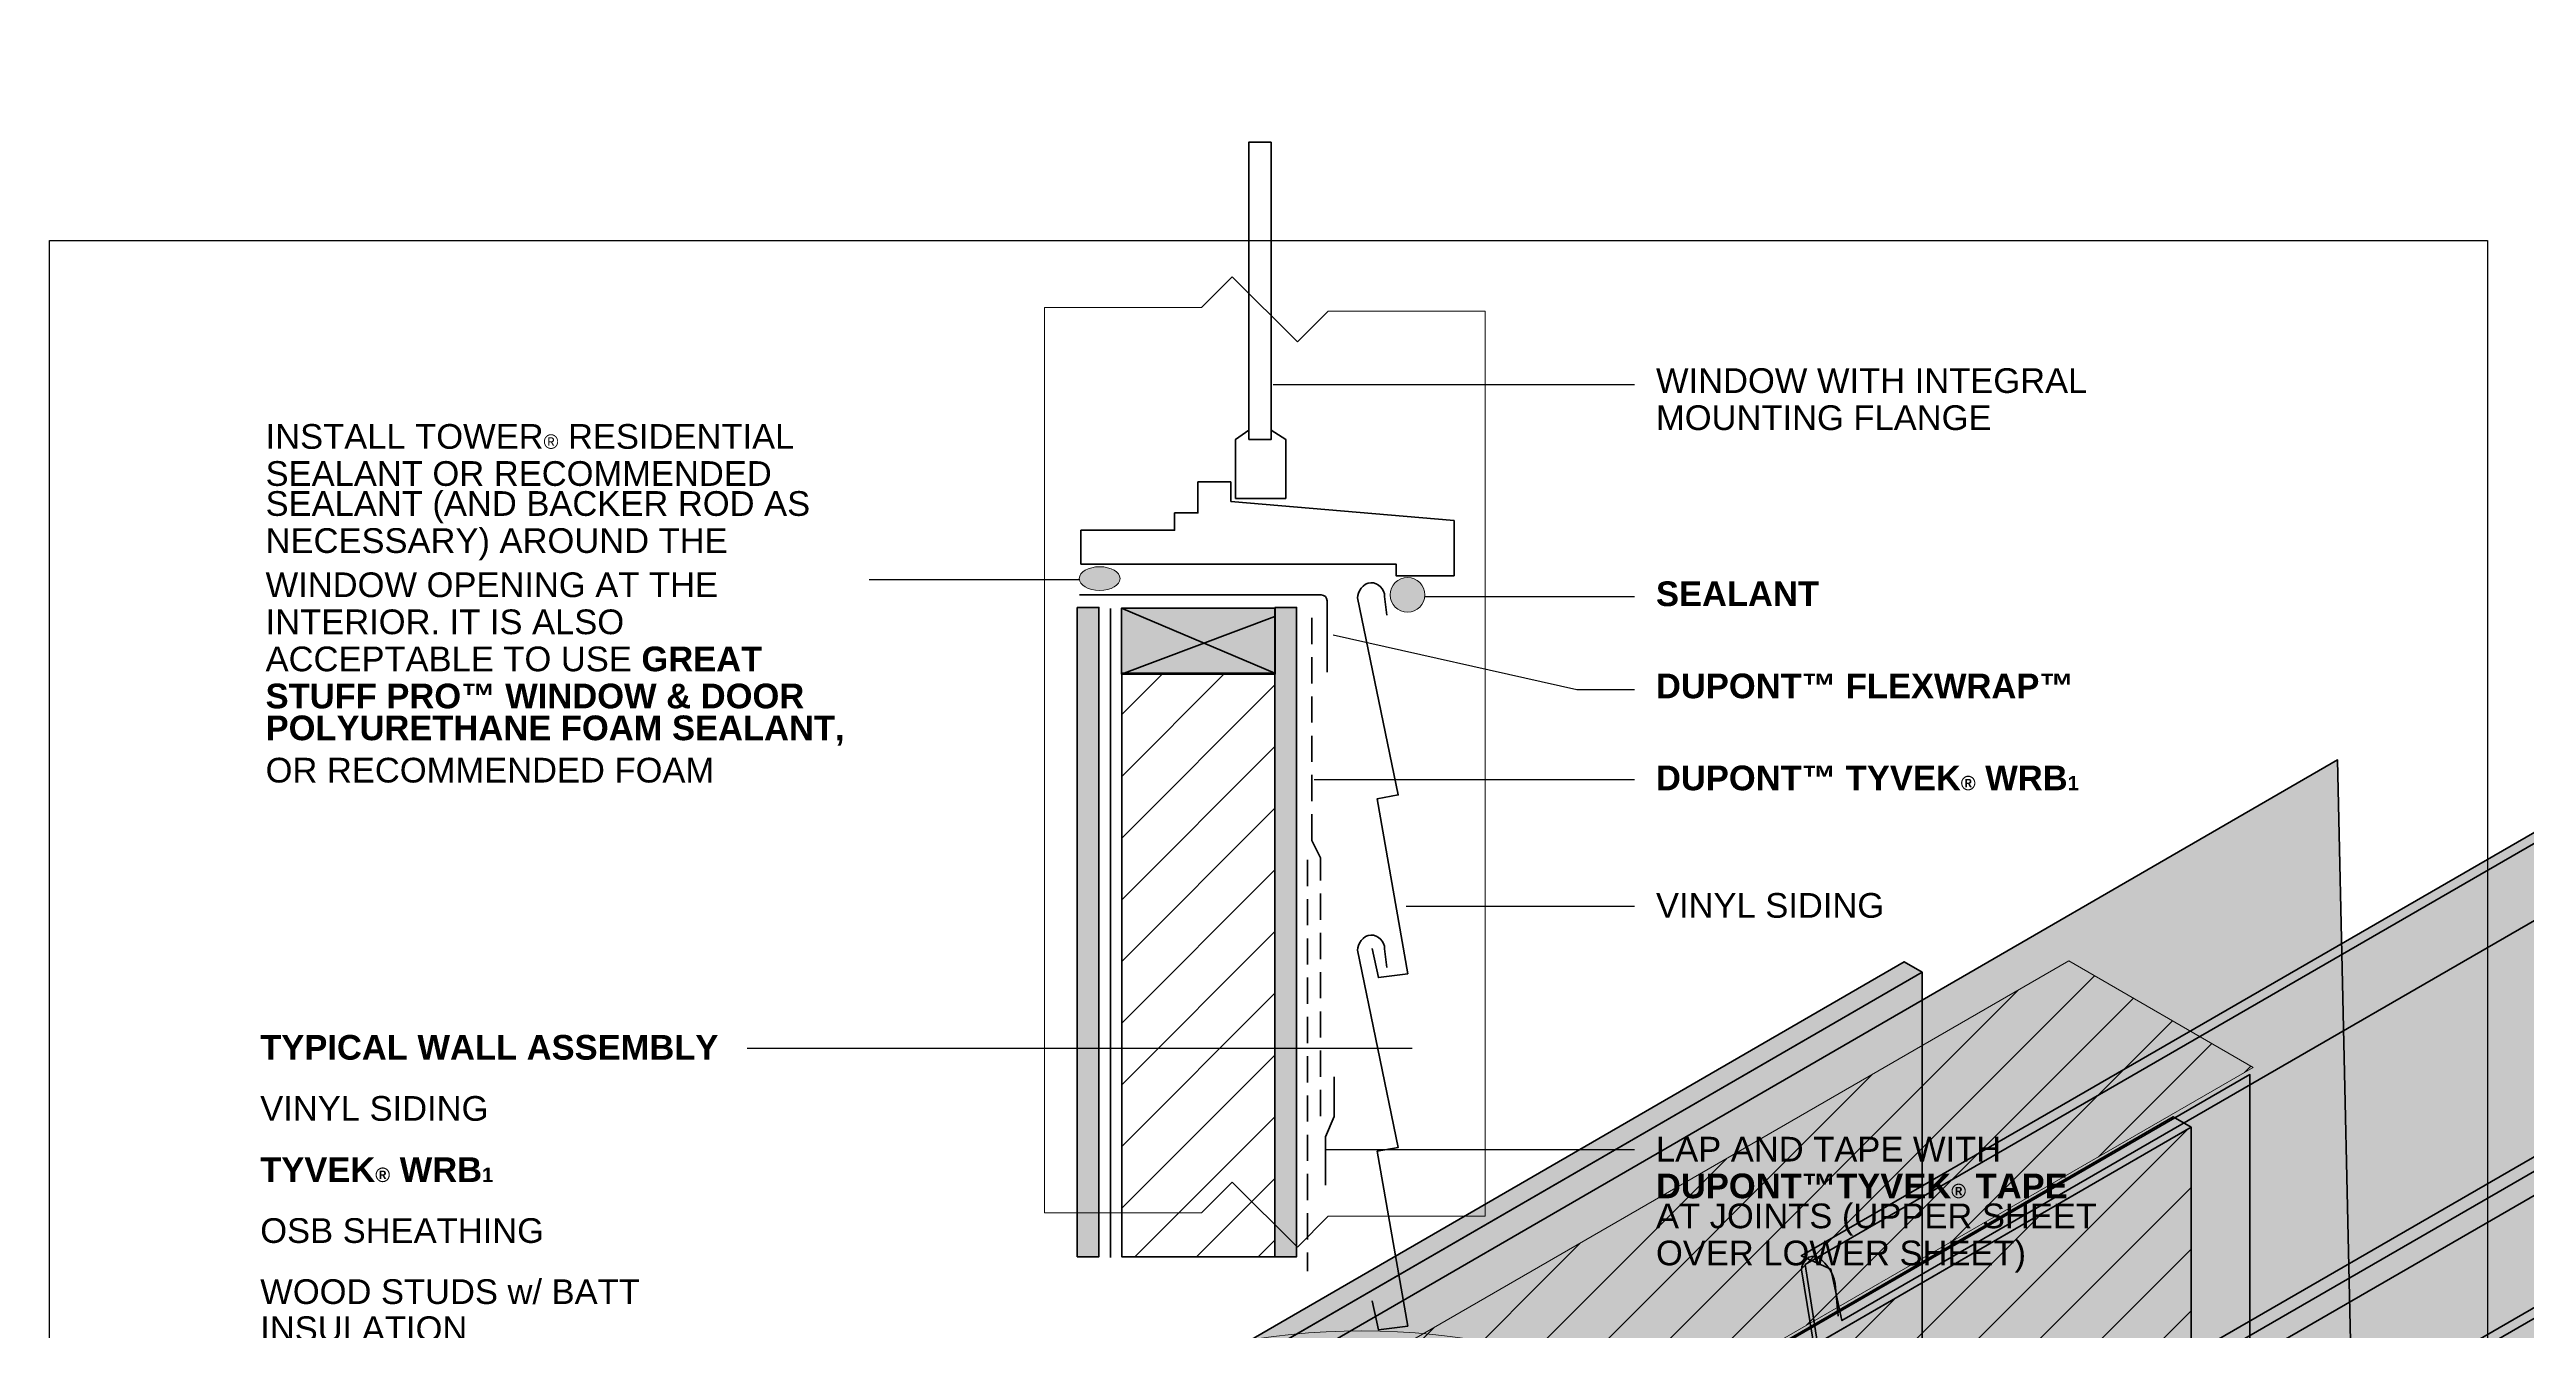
# Model space of a CAD drawing. Extents: x 26 to 922, y -766 to 15.
# Drawn here: x 26 to 594, y -279 to 15 of the extents above; entities that cross this region are included whole.
import ezdxf

# ---------------------------------------------------------------- set-up
doc = ezdxf.new("R2010")
doc.units = 0
doc.header["$MEASUREMENT"] = 0
doc.linetypes.add('AI-Linetype-0', pattern=[9, 6, -3])
doc.linetypes.add('AI-Linetype-1', pattern=[9, 6, -3])
for name, color, linetype, lineweight in [('background', 7, 'Continuous', 0), ('detail', 7, 'Continuous', 0), ('drywall', 7, 'Continuous', 0), ('lines and arrows', 7, 'Continuous', 0), ('OSB', 7, 'Continuous', 0), ('studs and insulation', 7, 'Continuous', 0), ('text', 7, 'Continuous', 0), ('vapor retrarder', 7, 'Continuous', 0), ('vinyl siding', 7, 'Continuous', 0), ('WRB', 7, 'Continuous', 0)]:
    doc.layers.add(name, color=color, linetype=linetype, lineweight=lineweight)
pattern_1 = [(45, (0, 0), (-7.07107, 7.07107), [])]

# ---------------------------------------------------------------- blocks, each defined once
blk = doc.blocks.new('Block_7')
at = {"layer": 'background', "color": 250, "lineweight": 25, "true_color": 0x231f20}
for p, q in [((26.46, -642.9), (585.42, -642.9)), ((429.12, -642.9), (429.12, -762.78)), ((26.46, -722.04), (429.12, -722.04)), ((131.88, -722.04), (131.88, -762.78)), ((26.46, -735.6), (131.88, -735.6)), ((26.46, -749.22), (131.88, -749.22))]:
    blk.add_line(p, q, dxfattribs=at)
blk.add_lwpolyline([(585.42, -762.78), (26.46, -762.78), (26.46, -29.1), (585.42, -29.1)], close=True, dxfattribs=at)
blk = doc.blocks.new('Block_8')
at = {"layer": 'drywall', "true_color": 0xebebec, "transparency": 33554687}
h = blk.add_hatch(color=7, dxfattribs=at)
h.dxf.hatch_style = 2
h.paths.add_polyline_path([(288.62, -293.56), (455.82, -196.84), (455.82, -579.17), (194.17, -730.54), (194.17, -468.21), (288.62, -413.56)])
at = {"layer": 'drywall', "true_color": 0xf1f2f2, "transparency": 33554687}
h = blk.add_hatch(color=7, dxfattribs=at)
h.dxf.hatch_style = 2
h.paths.add_polyline_path([(284.45, -291.2), (451.69, -194.45), (455.82, -196.84), (288.41, -293.69)])
at = {"layer": 'drywall', "true_color": 0xe2e3e4, "transparency": 33554687}
h = blk.add_hatch(color=254, dxfattribs=at)
h.dxf.hatch_style = 2
h.paths.add_polyline_path([(288.41, -413.69), (284.45, -411.2), (284.45, -291.2), (288.41, -293.69)])
at = {"layer": 'drywall', "true_color": 0xf1f2f2, "transparency": 33554687}
h = blk.add_hatch(color=7, dxfattribs=at)
h.dxf.hatch_style = 2
h.paths.add_polyline_path([(288.41, -413.69), (194.17, -468.21), (190.03, -465.82), (284.45, -411.2)])
at = {"layer": 'drywall', "true_color": 0xe2e3e4, "transparency": 33554687}
h = blk.add_hatch(color=254, dxfattribs=at)
h.dxf.hatch_style = 2
h.paths.add_polyline_path([(194.17, -468.21), (194.17, -730.54), (190.03, -728.15), (190.03, -465.82)])
at = {"layer": 'drywall', "color": 250, "lineweight": 35, "true_color": 0x231f20}
for points in [[(288.62, -293.56), (455.82, -196.84), (455.82, -579.17), (194.17, -730.54), (194.17, -468.21), (288.62, -413.56)], [(284.45, -291.2), (451.69, -194.45), (455.82, -196.84), (288.41, -293.69)], [(288.41, -413.69), (284.45, -411.2), (284.45, -291.2), (288.41, -293.69)], [(288.41, -413.69), (194.17, -468.21), (190.03, -465.82), (284.45, -411.2)], [(194.17, -468.21), (194.17, -730.54), (190.03, -728.15), (190.03, -465.82)]]:
    blk.add_lwpolyline(points, close=True, dxfattribs=at)
at = {"layer": 'drywall'}
blk.add_circle((327.36, -437.97), 158.87, dxfattribs=at)
blk = doc.blocks.new('Block_9')
at = {"layer": 'vapor retrarder', "true_color": 0xc0e2ca, "transparency": 33554687}
h = blk.add_hatch(color=254, dxfattribs=at)
h.dxf.hatch_style = 2
edge = h.paths.add_edge_path()
edge.add_spline(control_points=[(199.26, -471.4), (201.2, -525.02), (203.58, -593.4), (190.31, -709.68), (190.31, -709.68), (558.88, -496.58), (558.88, -496.58), (558.88, -496.58), (551.08, -148.2), (551.08, -148.2), (551.08, -148.2), (295.49, -296.07), (295.49, -296.07), (292.7, -321.61), (290.81, -368.65), (294.05, -416.68), (294.05, -416.68), (199.26, -471.4), (199.26, -471.4)], knot_values=[0, 0, 0, 0, 1, 1, 1, 2, 2, 2, 3, 3, 3, 4, 4, 4, 5, 5, 5, 6, 6, 6, 6], degree=3, periodic=0)
at = {"layer": 'vapor retrarder'}
blk.add_circle((327.36, -437.97), 158.87, dxfattribs=at)
at = {"layer": 'vapor retrarder', "color": 250, "lineweight": 35, "true_color": 0x231f20}
blk.add_open_spline([(199.26, -471.4), (201.2, -525.02), (203.58, -593.4), (190.31, -709.68), (190.31, -709.68), (558.88, -496.58), (558.88, -496.58), (558.88, -496.58), (551.08, -148.2), (551.08, -148.2), (551.08, -148.2), (295.49, -296.07), (295.49, -296.07), (292.7, -321.61), (290.81, -368.65), (294.05, -416.68), (294.05, -416.68), (199.26, -471.4), (199.26, -471.4)], degree=3, knots=[0, 0, 0, 0, 1, 1, 1, 2, 2, 2, 3, 3, 3, 4, 4, 4, 5, 5, 5, 6, 6, 6, 6], dxfattribs=at)
blk = doc.blocks.new('Block_11')
at = {"layer": 'studs and insulation', "true_color": 0xffeb95, "transparency": 33554687}
h = blk.add_hatch(color=41, dxfattribs=at)
h.dxf.hatch_style = 2
h.paths.add_polyline_path([(558.47, -539.57), (558.47, -343.66), (251.64, -520.81), (251.64, -716.72)])
at = {"layer": 'studs and insulation', "true_color": 0x000000, "transparency": 33554687}
h = blk.add_hatch(dxfattribs=at)
h.set_pattern_fill('_U', color=18, scale=10, angle=45, style=2, pattern_type=0)
h.set_pattern_definition(pattern_1)
h.paths.add_polyline_path([(250.56, -718.17), (250.56, -520.91), (208.3, -496.51), (208.3, -693.77)])
at = {"layer": 'studs and insulation', "color": 250, "lineweight": 60, "true_color": 0x231f20}
blk.add_lwpolyline([(558.47, -539.57), (558.47, -343.66), (251.64, -520.81), (251.64, -716.72)], close=True, dxfattribs=at)
at = {"layer": 'studs and insulation'}
blk.add_lwpolyline([(250.56, -718.17), (250.56, -520.91), (208.3, -496.51), (208.3, -693.77)], close=True, dxfattribs=at)
blk = doc.blocks.new('Block_12')
at = {"layer": 'studs and insulation', "true_color": 0xc2b59b, "transparency": 33554687}
h = blk.add_hatch(color=253, dxfattribs=at)
h.dxf.hatch_style = 2
h.paths.add_polyline_path([(251.69, -501.37), (558.06, -324.48), (515.25, -299.82), (208.88, -476.7)])
h = blk.add_hatch(color=253, dxfattribs=at)
h.dxf.hatch_style = 2
h.paths.add_polyline_path([(558.47, -343.66), (558.52, -324.22), (251.69, -501.37), (251.64, -520.81)])
h = blk.add_hatch(color=253, dxfattribs=at)
h.dxf.hatch_style = 2
h.paths.add_polyline_path([(251.64, -520.81), (251.69, -501.37), (208.88, -476.7), (208.83, -496.15)])
at = {"layer": 'studs and insulation', "color": 250, "lineweight": 35, "true_color": 0x231f20}
for p, q in [((208.88, -476.7), (251.69, -520.89)), ((208.83, -496.15), (251.69, -501.37))]:
    blk.add_line(p, q, dxfattribs=at)
for points in [[(251.69, -501.37), (558.06, -324.48), (515.25, -299.82), (208.88, -476.7)], [(558.47, -343.66), (558.52, -324.22), (251.69, -501.37), (251.64, -520.81)], [(251.64, -520.81), (251.69, -501.37), (208.88, -476.7), (208.83, -496.15)]]:
    blk.add_lwpolyline(points, close=True, dxfattribs=at)
blk = doc.blocks.new('Block_13')
at = {"layer": 'studs and insulation', "true_color": 0x000000, "transparency": 33554687}
h = blk.add_hatch(dxfattribs=at)
h.set_pattern_fill('_U', color=18, scale=10, angle=45, style=2, pattern_type=0)
h.set_pattern_definition(pattern_1)
h.paths.add_polyline_path([(531.7, -218.68), (360.87, -317.31), (318.61, -292.91), (489.44, -194.28)])
at = {"layer": 'studs and insulation', "true_color": 0xffeb95, "transparency": 33554687}
h = blk.add_hatch(color=41, dxfattribs=at)
h.dxf.hatch_style = 2
h.paths.add_polyline_path([(530.98, -340.08), (361.32, -438.03), (361.32, -318.29), (530.98, -220.34)])
at = {"layer": 'studs and insulation'}
blk.add_lwpolyline([(531.7, -218.68), (360.87, -317.31), (318.61, -292.91), (489.44, -194.28)], close=True, dxfattribs=at)
at = {"layer": 'studs and insulation', "color": 250, "lineweight": 60, "true_color": 0x231f20}
blk.add_lwpolyline([(530.98, -340.08), (361.32, -438.03), (361.32, -318.29), (530.98, -220.34)], close=True, dxfattribs=at)
blk = doc.blocks.new('Block_14')
at = {"layer": 'studs and insulation', "true_color": 0xc2b59b, "transparency": 33554687}
h = blk.add_hatch(color=253, dxfattribs=at)
h.dxf.hatch_style = 2
h.paths.add_polyline_path([(344.43, -327.73), (361.14, -317.9), (318.33, -293.24), (301.61, -303.06)])
h = blk.add_hatch(color=253, dxfattribs=at)
h.dxf.hatch_style = 2
h.paths.add_polyline_path([(344.31, -447.86), (344.36, -327.73), (301.55, -303.06), (301.5, -423.19)])
h = blk.add_hatch(color=253, dxfattribs=at)
h.dxf.hatch_style = 2
h.paths.add_polyline_path([(361.09, -438.03), (361.14, -317.9), (344.43, -327.73), (344.37, -447.86)])
at = {"layer": 'studs and insulation', "color": 250, "lineweight": 35, "true_color": 0x231f20}
for p, q in [((318.33, -293.24), (344.48, -327.81)), ((301.61, -303.06), (361.14, -317.9))]:
    blk.add_line(p, q, dxfattribs=at)
for points in [[(344.43, -327.73), (361.14, -317.9), (318.33, -293.24), (301.61, -303.06)], [(344.31, -447.86), (344.36, -327.73), (301.55, -303.06), (301.5, -423.19)], [(361.09, -438.03), (361.14, -317.9), (344.43, -327.73), (344.37, -447.86)]]:
    blk.add_lwpolyline(points, close=True, dxfattribs=at)
blk = doc.blocks.new('Block_10')
at = {"layer": 'studs and insulation'}
blk.add_circle((327.36, -437.97), 158.87, dxfattribs=at)
for name in ['Block_13', 'Block_14', 'Block_12', 'Block_11']:
    blk.add_blockref(name, (0, 0), dxfattribs=at)
blk = doc.blocks.new('Block_15')
at = {"layer": 'OSB', "true_color": 0xcfae78, "transparency": 33554687}
h = blk.add_hatch(color=43, dxfattribs=at)
h.dxf.hatch_style = 2
h.paths.add_polyline_path([(348.55, -330.11), (517.48, -232.38), (517.48, -614.71), (255.83, -766.08), (255.83, -503.75), (348.55, -450.11)])
h = blk.add_hatch(color=43, dxfattribs=at)
h.dxf.hatch_style = 2
h.paths.add_polyline_path([(344.38, -327.75), (513.35, -229.99), (517.48, -232.38), (348.34, -330.23)])
h = blk.add_hatch(color=43, dxfattribs=at)
h.dxf.hatch_style = 2
h.paths.add_polyline_path([(348.34, -450.23), (344.38, -447.75), (344.38, -327.75), (348.34, -330.23)])
h = blk.add_hatch(color=43, dxfattribs=at)
h.dxf.hatch_style = 2
h.paths.add_polyline_path([(348.34, -450.23), (255.83, -503.75), (251.69, -501.37), (344.38, -447.75)])
h = blk.add_hatch(color=43, dxfattribs=at)
h.dxf.hatch_style = 2
h.paths.add_polyline_path([(255.83, -503.75), (255.83, -766.08), (251.69, -763.69), (251.69, -501.37)])
at = {"layer": 'OSB', "color": 250, "lineweight": 35, "true_color": 0x231f20}
for points in [[(348.55, -330.11), (517.48, -232.38), (517.48, -614.71), (255.83, -766.08), (255.83, -503.75), (348.55, -450.11)], [(344.38, -327.75), (513.35, -229.99), (517.48, -232.38), (348.34, -330.23)], [(348.34, -450.23), (344.38, -447.75), (344.38, -327.75), (348.34, -330.23)], [(348.34, -450.23), (255.83, -503.75), (251.69, -501.37), (344.38, -447.75)], [(255.83, -503.75), (255.83, -766.08), (251.69, -763.69), (251.69, -501.37)]]:
    blk.add_lwpolyline(points, close=True, dxfattribs=at)
at = {"layer": 'OSB'}
blk.add_circle((327.36, -437.97), 158.87, dxfattribs=at)
blk = doc.blocks.new('Block_16')
at = {"layer": 'WRB', "true_color": 0x000000, "transparency": 33554687}
h = blk.add_hatch(dxfattribs=at)
h.set_pattern_fill('_U', color=18, scale=10, angle=45, style=2, pattern_type=0)
h.set_pattern_definition(pattern_1)
h.paths.add_polyline_path([(348.55, -330.11), (517.48, -232.38), (517.48, -614.71), (255.83, -766.08), (255.83, -503.75), (348.55, -450.11)])
at = {"layer": 'WRB', "color": 250, "lineweight": 35, "true_color": 0x231f20}
blk.add_lwpolyline([(348.55, -330.11), (517.48, -232.38), (517.48, -614.71), (255.83, -766.08), (255.83, -503.75), (348.55, -450.11)], close=True, dxfattribs=at)
at = {"layer": 'WRB'}
blk.add_lwpolyline([(348.55, -330.11), (517.48, -232.38), (517.48, -614.71), (255.83, -766.08), (255.83, -503.75), (348.55, -450.11)], close=True, dxfattribs=at)
blk.add_circle((327.36, -437.97), 158.87, dxfattribs=at)
blk = doc.blocks.new('Block_22')
at = {"layer": 'vinyl siding', "true_color": 0xbcbec0, "transparency": 33554687}
h = blk.add_hatch(color=9, dxfattribs=at)
h.dxf.hatch_style = 2
h.paths.add_polyline_path([(884.18, -127.67), (405.25, -404.18), (402.74, -392.4), (395.94, -389.32), (874.87, -112.81), (881.68, -115.86)])
h = blk.add_hatch(color=9, dxfattribs=at)
h.dxf.hatch_style = 2
h.paths.add_polyline_path([(887.28, -188.86), (408.35, -465.37), (396.82, -391.32), (875.75, -114.81)])
h = blk.add_hatch(color=9, dxfattribs=at)
h.dxf.hatch_style = 2
h.paths.add_polyline_path([(887.28, -188.86), (408.35, -465.37), (400.82, -460.84), (879.76, -184.33)])
h = blk.add_hatch(color=9, dxfattribs=at)
h.dxf.hatch_style = 2
h.paths.add_polyline_path([(889.72, -248.93), (410.79, -525.45), (402.48, -463.21), (881.41, -186.7)])
h = blk.add_hatch(color=9, dxfattribs=at)
h.dxf.hatch_style = 2
h.paths.add_polyline_path([(888.64, -248.35), (409.71, -524.86), (397.92, -517.18), (876.85, -240.67)])
at = {"layer": 'vinyl siding', "color": 250, "lineweight": 35, "true_color": 0x231f20}
for points in [[(884.18, -127.67), (405.25, -404.18), (402.74, -392.4), (395.94, -389.32), (874.87, -112.81), (881.68, -115.86)], [(887.28, -188.86), (408.35, -465.37), (396.82, -391.32), (875.75, -114.81)], [(887.28, -188.86), (408.35, -465.37), (400.82, -460.84), (879.76, -184.33)], [(889.72, -248.93), (410.79, -525.45), (402.48, -463.21), (881.41, -186.7)], [(888.64, -248.35), (409.71, -524.86), (397.92, -517.18), (876.85, -240.67)]]:
    blk.add_lwpolyline(points, close=True, dxfattribs=at)
at = {"layer": 'vinyl siding', "color": 250, "lineweight": 106, "true_color": 0x231f20}
blk.add_open_spline([(398.02, -518.3), (398.02, -518.3), (410.37, -524.43), (410.37, -524.43), (410.37, -524.43), (401.67, -461.88), (401.67, -461.88), (401.67, -461.88), (407.66, -464.09), (407.66, -464.09), (407.66, -464.09), (396.01, -392.52), (396.01, -392.52), (396.01, -390.85), (397.66, -388.55), (399.83, -389.8), (402, -391.05), (403.76, -394.1), (403.76, -396.6), (403.76, -396.6), (404.39, -403.15), (404.39, -403.15)], degree=3, knots=[0, 0, 0, 0, 1, 1, 1, 2, 2, 2, 3, 3, 3, 4, 4, 4, 5, 5, 5, 6, 6, 6, 7, 7, 7, 7], dxfattribs=at)
at = {"layer": 'vinyl siding', "color": 9, "lineweight": 35, "true_color": 0xbcbec0}
blk.add_open_spline([(398.02, -518.3), (398.02, -518.3), (410.37, -524.43), (410.37, -524.43), (410.37, -524.43), (401.67, -461.88), (401.67, -461.88), (401.67, -461.88), (407.66, -464.09), (407.66, -464.09), (407.66, -464.09), (396.01, -392.52), (396.01, -392.52), (396.01, -390.85), (397.66, -388.55), (399.83, -389.8), (402, -391.05), (403.76, -394.1), (403.76, -396.6), (403.76, -396.6), (404.39, -403.15), (404.39, -403.15)], degree=3, knots=[0, 0, 0, 0, 1, 1, 1, 2, 2, 2, 3, 3, 3, 4, 4, 4, 5, 5, 5, 6, 6, 6, 7, 7, 7, 7], dxfattribs=at)
blk = doc.blocks.new('Block_23')
at = {"layer": 'vinyl siding', "true_color": 0xbcbec0, "transparency": 33554687}
h = blk.add_hatch(color=9, dxfattribs=at)
h.dxf.hatch_style = 2
h.paths.add_polyline_path([(916.34, -0.21), (437.41, -276.72), (434.91, -264.95), (428.1, -261.87), (907.03, 14.64), (913.84, 11.59)])
h = blk.add_hatch(color=9, dxfattribs=at)
h.dxf.hatch_style = 2
h.paths.add_polyline_path([(919.45, -61.4), (440.52, -337.91), (428.99, -263.87), (907.92, 12.64)])
h = blk.add_hatch(color=9, dxfattribs=at)
h.dxf.hatch_style = 2
h.paths.add_polyline_path([(919.45, -61.4), (440.52, -337.91), (432.99, -333.39), (911.92, -56.88)])
h = blk.add_hatch(color=9, dxfattribs=at)
h.dxf.hatch_style = 2
h.paths.add_polyline_path([(921.89, -121.48), (442.96, -397.99), (434.64, -335.76), (913.57, -59.25)])
h = blk.add_hatch(color=9, dxfattribs=at)
h.dxf.hatch_style = 2
h.paths.add_polyline_path([(920.81, -120.9), (441.88, -397.41), (430.08, -389.73), (909.01, -113.22)])
at = {"layer": 'vinyl siding', "color": 250, "lineweight": 35, "true_color": 0x231f20}
for points in [[(916.34, -0.21), (437.41, -276.72), (434.91, -264.95), (428.1, -261.87), (907.03, 14.64), (913.84, 11.59)], [(919.45, -61.4), (440.52, -337.91), (428.99, -263.87), (907.92, 12.64)], [(919.45, -61.4), (440.52, -337.91), (432.99, -333.39), (911.92, -56.88)], [(921.89, -121.48), (442.96, -397.99), (434.64, -335.76), (913.57, -59.25)], [(920.81, -120.9), (441.88, -397.41), (430.08, -389.73), (909.01, -113.22)]]:
    blk.add_lwpolyline(points, close=True, dxfattribs=at)
at = {"layer": 'vinyl siding', "color": 250, "lineweight": 106, "true_color": 0x231f20}
blk.add_open_spline([(430.18, -390.84), (430.18, -390.84), (442.53, -396.98), (442.53, -396.98), (442.53, -396.98), (433.84, -334.42), (433.84, -334.42), (433.84, -334.42), (439.82, -336.64), (439.82, -336.64), (439.82, -336.64), (428.17, -265.07), (428.17, -265.07), (428.17, -263.4), (429.83, -261.09), (432, -262.35), (434.17, -263.6), (435.92, -266.64), (435.92, -269.15), (435.92, -269.15), (436.56, -275.69), (436.56, -275.69)], degree=3, knots=[0, 0, 0, 0, 1, 1, 1, 2, 2, 2, 3, 3, 3, 4, 4, 4, 5, 5, 5, 6, 6, 6, 7, 7, 7, 7], dxfattribs=at)
at = {"layer": 'vinyl siding', "color": 9, "lineweight": 35, "true_color": 0xbcbec0}
blk.add_open_spline([(430.18, -390.84), (430.18, -390.84), (442.53, -396.98), (442.53, -396.98), (442.53, -396.98), (433.84, -334.42), (433.84, -334.42), (433.84, -334.42), (439.82, -336.64), (439.82, -336.64), (439.82, -336.64), (428.17, -265.07), (428.17, -265.07), (428.17, -263.4), (429.83, -261.09), (432, -262.35), (434.17, -263.6), (435.92, -266.64), (435.92, -269.15), (435.92, -269.15), (436.56, -275.69), (436.56, -275.69)], degree=3, knots=[0, 0, 0, 0, 1, 1, 1, 2, 2, 2, 3, 3, 3, 4, 4, 4, 5, 5, 5, 6, 6, 6, 7, 7, 7, 7], dxfattribs=at)
blk = doc.blocks.new('Block_20')
at = {"layer": 'vinyl siding'}
for name in ['Block_23', 'Block_22']:
    blk.add_blockref(name, (0, 0), dxfattribs=at)
blk = doc.blocks.new('Block_24')
at = {"layer": 'detail', "true_color": 0xfbb042, "transparency": 33554687}
h = blk.add_hatch(color=43, dxfattribs=at)
h.dxf.hatch_style = 2
edge = h.paths.add_edge_path()
edge.add_arc((337.83, -110.37), 3.98, 0, 360)
at = {"layer": 'detail', "true_color": 0xf1f2f2, "transparency": 33554687}
h = blk.add_hatch(color=7, dxfattribs=at)
h.dxf.hatch_style = 2
h.paths.add_polyline_path([(262.08, -113.25), (267.05, -113.25), (267.05, -262.11), (262.08, -262.11)])
at = {"layer": 'detail', "true_color": 0xc2b59b, "transparency": 33554687}
h = blk.add_hatch(color=253, dxfattribs=at)
h.dxf.hatch_style = 2
h.paths.add_polyline_path([(307.46, -128.52), (272.21, -128.52), (272.21, -113.45), (307.46, -113.45)])
at = {"layer": 'detail', "true_color": 0xcfae78, "transparency": 33554687}
h = blk.add_hatch(color=43, dxfattribs=at)
h.dxf.hatch_style = 2
h.paths.add_polyline_path([(307.41, -113.25), (312.39, -113.25), (312.39, -262.11), (307.41, -262.11)])
at = {"layer": 'detail', "true_color": 0x000000, "transparency": 33554687}
h = blk.add_hatch(dxfattribs=at)
h.set_pattern_fill('_U', color=18, scale=10, angle=45, style=2, pattern_type=0)
h.set_pattern_definition(pattern_1)
h.paths.add_polyline_path([(307.41, -128.3), (307.41, -262.11), (272.3, -262.11), (272.3, -128.3)])
at = {"layer": 'detail', "color": 113, "lineweight": 70, "true_color": 0x82ca9c}
blk.add_line((269.74, -262.27), (269.74, -113.51), dxfattribs=at)
at = {"layer": 'detail', "color": 250, "lineweight": 35, "true_color": 0x231f20}
for p, q in [((272.21, -113.45), (307.41, -128.3)), ((272.21, -128.52), (307.41, -115.33))]:
    blk.add_line(p, q, dxfattribs=at)
at = {"layer": 'detail', "color": 165, "linetype": 'AI-Linetype-1', "lineweight": 70, "true_color": 0x3e5aa8}
blk.add_line((314.89, -171.11), (314.89, -265.43), dxfattribs=at)
at = {"layer": 'detail', "color": 250, "lineweight": 35, "true_color": 0x231f20}
for points in [[(306.57, -6.59), (301.45, -6.59), (301.45, -74.72), (306.57, -74.72)], [(306.57, -74.72), (301.45, -74.72), (301.45, -72.62), (298.39, -74.72), (298.39, -88.25), (309.92, -88.25), (309.92, -74.72), (306.57, -72.62)], [(297.28, -88.96), (297.28, -84.48), (289.75, -84.48), (289.75, -91.57), (284.42, -91.57), (284.42, -95.56), (262.92, -95.56), (262.92, -103.32), (335.2, -103.32), (335.2, -105.98), (348.5, -105.98), (348.5, -103.32), (348.5, -95.56), (348.5, -93.34)], [(262.08, -113.25), (267.05, -113.25), (267.05, -262.11), (262.08, -262.11)], [(307.46, -128.52), (272.21, -128.52), (272.21, -113.45), (307.46, -113.45)], [(307.41, -113.25), (312.39, -113.25), (312.39, -262.11), (307.41, -262.11)], [(307.41, -128.3), (307.41, -262.11), (272.3, -262.11), (272.3, -128.3)]]:
    blk.add_lwpolyline(points, close=True, dxfattribs=at)
at = {"layer": 'detail'}
blk.add_lwpolyline([(254.59, -252.02), (290.59, -252.02), (297.65, -244.96), (312.56, -259.87), (319.61, -252.82), (355.61, -252.82), (355.61, -45.31), (319.61, -45.31), (312.56, -52.37), (297.65, -37.46), (290.59, -44.51), (254.59, -44.51)], close=True, dxfattribs=at)
at = {"layer": 'detail', "color": 165, "linetype": 'AI-Linetype-0', "lineweight": 70, "true_color": 0x3e5aa8}
blk.add_lwpolyline([(317.89, -229.84), (317.89, -170.65), (315.89, -166.65), (315.89, -113.51)], dxfattribs=at)
at = {"layer": 'detail', "color": 142, "lineweight": 70, "true_color": 0x27aae1}
blk.add_lwpolyline([(318.99, -245.7), (318.99, -234.61), (320.99, -229.96), (320.99, -220.87)], dxfattribs=at)
at = {"layer": 'detail'}
blk.add_circle((337.83, -110.37), 3.98, dxfattribs=at)
at = {"layer": 'detail', "color": 250, "lineweight": 106, "true_color": 0x231f20}
for points in [[(329.75, -191.45), (329.75, -191.45), (331.15, -198.09), (331.15, -198.09), (331.15, -198.09), (337.89, -197.23), (337.89, -197.23), (337.89, -197.23), (330.89, -157.1), (330.89, -157.1), (330.89, -157.1), (335.71, -156.24), (335.71, -156.24), (335.71, -156.24), (326.33, -111.01), (326.33, -111.01), (326.33, -109.84), (327.66, -107.57), (329.41, -107.57), (331.15, -107.57), (332.57, -108.99), (332.57, -110.73), (332.57, -110.73), (333.08, -115.04), (333.08, -115.04)], [(329.75, -272.22), (329.75, -272.22), (331.15, -278.87), (331.15, -278.87), (331.15, -278.87), (337.89, -278), (337.89, -278), (337.89, -278), (330.89, -237.87), (330.89, -237.87), (330.89, -237.87), (335.71, -237.01), (335.71, -237.01), (335.71, -237.01), (326.33, -191.78), (326.33, -191.78), (326.33, -190.62), (327.66, -188.34), (329.41, -188.34), (331.15, -188.34), (332.57, -189.76), (332.57, -191.51), (332.57, -191.51), (333.08, -195.81), (333.08, -195.81)]]:
    blk.add_open_spline(points, degree=3, knots=[0, 0, 0, 0, 1, 1, 1, 2, 2, 2, 3, 3, 3, 4, 4, 4, 5, 5, 5, 6, 6, 6, 7, 7, 7, 8, 8, 8, 8], dxfattribs=at)
at = {"layer": 'detail', "color": 9, "lineweight": 35, "true_color": 0xbcbec0}
for points in [[(329.75, -191.45), (329.75, -191.45), (331.15, -198.09), (331.15, -198.09), (331.15, -198.09), (337.89, -197.23), (337.89, -197.23), (337.89, -197.23), (330.89, -157.1), (330.89, -157.1), (330.89, -157.1), (335.71, -156.24), (335.71, -156.24), (335.71, -156.24), (326.33, -111.01), (326.33, -111.01), (326.33, -109.84), (327.66, -107.57), (329.41, -107.57), (331.15, -107.57), (332.57, -108.99), (332.57, -110.73), (332.57, -110.73), (333.08, -115.04), (333.08, -115.04)], [(329.75, -272.22), (329.75, -272.22), (331.15, -278.87), (331.15, -278.87), (331.15, -278.87), (337.89, -278), (337.89, -278), (337.89, -278), (330.89, -237.87), (330.89, -237.87), (330.89, -237.87), (335.71, -237.01), (335.71, -237.01), (335.71, -237.01), (326.33, -191.78), (326.33, -191.78), (326.33, -190.62), (327.66, -188.34), (329.41, -188.34), (331.15, -188.34), (332.57, -189.76), (332.57, -191.51), (332.57, -191.51), (333.08, -195.81), (333.08, -195.81)]]:
    blk.add_open_spline(points, degree=3, knots=[0, 0, 0, 0, 1, 1, 1, 2, 2, 2, 3, 3, 3, 4, 4, 4, 5, 5, 5, 6, 6, 6, 7, 7, 7, 8, 8, 8, 8], dxfattribs=at)
at = {"layer": 'detail', "color": 240, "lineweight": 70, "true_color": 0xef3742}
blk.add_open_spline([(319.37, -128.12), (319.37, -128.12), (319.37, -111.72), (319.37, -111.72), (319.37, -110.98), (318.78, -110.39), (318.04, -110.39), (318.04, -110.39), (262.61, -110.39), (262.61, -110.39)], degree=3, knots=[0, 0, 0, 0, 1, 1, 1, 2, 2, 2, 3, 3, 3, 3], dxfattribs=at)

msp = doc.modelspace()

# ---------------------------------------------------------------- hatches: boundary and pattern name
at = {"layer": 'detail', "true_color": 0xfbb042, "transparency": 33554687}
h = msp.add_hatch(color=43, dxfattribs=at)
h.dxf.hatch_style = 2
edge = h.paths.add_edge_path()
edge.add_ellipse((267.24, -106.64), major_axis=(4.67, 0), ratio=0.582053, start_angle=0, end_angle=360)

# ---------------------------------------------------------------- linework, layer by layer
at = {"layer": 'detail', "color": 250, "lineweight": 18, "true_color": 0x231f20}
for points in [[(355.61, -45.31), (319.61, -45.31), (312.56, -52.37), (297.65, -37.46), (290.59, -44.51), (254.59, -44.51)], [(254.59, -252.02), (290.59, -252.02), (297.65, -244.96), (312.56, -259.87), (319.61, -252.82), (355.61, -252.82)]]:
    msp.add_lwpolyline(points, dxfattribs=at)
at = {"layer": 'detail'}
msp.add_ellipse((267.24, -106.64), major_axis=(4.67, 0), ratio=0.582053, dxfattribs=at)
at = {"layer": 'lines and arrows', "color": 250, "lineweight": 25, "true_color": 0x231f20}
for p, q in [((307.04, -62.13), (389.85, -62.13)), ((214.37, -106.81), (262.66, -106.81)), ((341.9, -110.72), (389.85, -110.72)), ((316.43, -152.7), (389.85, -152.7)), ((337.53, -181.72), (389.85, -181.72)), ((186.44, -214.26), (266.66, -214.26)), ((266.66, -214.26), (338.85, -214.26)), ((319.24, -237.49), (389.85, -237.49))]:
    msp.add_line(p, q, dxfattribs=at)
msp.add_lwpolyline([(320.78, -119.55), (376.65, -132.04), (389.85, -132.04)], dxfattribs=at)

# ---------------------------------------------------------------- block references
at = {"layer": 'background'}
msp.add_blockref('Block_7', (0, 0), dxfattribs=at)
at = {"layer": 'detail'}
msp.add_blockref('Block_24', (0, 0), dxfattribs=at)
at = {"layer": 'drywall'}
msp.add_blockref('Block_8', (0, 0), dxfattribs=at)
at = {"layer": 'OSB'}
msp.add_blockref('Block_15', (0, 0), dxfattribs=at)
at = {"layer": 'studs and insulation'}
msp.add_blockref('Block_10', (0, 0), dxfattribs=at)
at = {"layer": 'vapor retrarder'}
msp.add_blockref('Block_9', (0, 0), dxfattribs=at)
at = {"layer": 'vinyl siding'}
msp.add_blockref('Block_20', (0, 0), dxfattribs=at)
at = {"layer": 'WRB'}
msp.add_blockref('Block_16', (0, 0), dxfattribs=at)

# ---------------------------------------------------------------- texts
at = {"layer": 'text', "char_height": 0.2, "attachment_point": 7}
for s, insert in [('\\C250;\\c2105123;\\FArial|b0|i0|c1;\\H5.664000;\\W1.000000;WINDOW WITH INTEGRAL ', (394.79, -64.16)), ('\\C250;\\c2105123;\\FArial|b0|i0|c1;\\H5.664000;\\W1.000000;MOUNTING FLANGE', (394.79, -72.66)), ('\\C250;\\c2105123;\\FArial|b0|i0|c1;\\H5.664000;\\W1.000000;INSTALL TOWER\\H3.302112;®\\H5.664000; RESIDENTIAL ', (76, -76.96)), ('\\C250;\\c2105123;\\FArial|b0|i0|c1;\\H5.664000;\\W1.000000;SEALANT OR RECOMMENDED ', (76, -85.46)), ('\\C43;\\c4370683;\\FArial|b0|i0|c1;\\H5.664000;\\W1.000000;SEALANT \\C250;\\c2105123;(AND BACKER ROD AS ', (76, -93.96)), ('\\C250;\\c2105123;\\FArial|b0|i0|c1;\\H5.664000;\\W1.000000;NECESSARY) AROUND THE ', (76, -102.46)), ('\\C250;\\c2105123;\\FArial|b0|i0|c1;\\H5.664000;\\W1.000000;WINDOW OPENING AT THE ', (76, -110.96)), ('\\C43;\\c4370683;\\FArial Bold|b1|i0|c1;\\H5.664000;\\W1.000000;SEALANT', (394.79, -113.03)), ('\\C250;\\c2105123;\\FArial|b0|i0|c1;\\H5.664000;\\W1.000000;INTERIOR. IT IS ALSO ', (76, -119.46)), ('\\C250;\\c2105123;\\FArial|b0|i0|c1;\\H5.664000;\\W1.000000;ACCEPTABLE TO USE \\C43;\\c4370683;\\FArial Bold|b1|i0|c1;GREAT ', (76, -127.96)), ('\\C240;\\c4339695;\\FArial Bold|b1|i0|c1;\\H5.664000;\\W1.000000;DUPONT™ FLEXWRAP™', (394.79, -134.15)), ('\\C43;\\c4370683;\\FArial Bold|b1|i0|c1;\\H5.664000;\\W1.000000;STUFF PRO™ WINDOW & DOOR ', (76, -136.46)), ('\\C43;\\c4370683;\\FArial Bold|b1|i0|c1;\\H5.664000;\\W1.000000;POLYURETHANE FOAM SEALANT\\C18;\\c0;, ', (76, -144.96)), ('\\C250;\\c2105123;\\FArial|b0|i0|c1;\\H5.664000;\\W1.000000;OR RECOMMENDED FOAM', (76, -153.46)), ('\\C165;\\c11033150;\\FArial Bold|b1|i0|c1;\\H5.664000;\\W1.000000;DUPONT™ TYVEK\\H3.302112;®\\H5.664000; WRB\\C250;\\c2105123;\\H3.302112;1\\C165;\\c11033150;\\H5.664000; ', (394.79, -155.24)), ('\\C250;\\c2105123;\\FArial|b0|i0|c1;\\H5.664000;\\W1.000000;VINYL SIDING', (394.79, -184.46)), ('\\C250;\\c2105123;\\FArial Bold|b1|i0|c1;\\H5.664000;\\W1.000000;TYPICAL WALL ASSEMBLY', (74.77, -217)), ('\\C250;\\c2105123;\\FArial|b0|i0|c1;\\H5.664000;\\W1.000000;VINYL SIDING', (74.77, -231)), ('\\C250;\\c2105123;\\FArial|b0|i0|c1;\\H5.664000;\\W1.000000;LAP AND TAPE WITH ', (394.79, -240.26)), ('\\C165;\\c11033150;\\FArial Bold|b1|i0|c1;\\H5.664000;\\W1.000000;TYVEK\\H3.302112;®\\H5.664000; WRB\\C250;\\c2105123;\\H3.302112;1\\C165;\\c11033150;\\H5.664000; ', (74.77, -245)), ('\\C142;\\c14789159;\\FArial Bold|b1|i0|c1;\\H5.664000;\\W1.000000;DUPONT™TYVEK\\H3.302112;®\\H5.664000; TAPE ', (394.79, -248.76)), ('\\C250;\\c2105123;\\FArial|b0|i0|c1;\\H5.664000;\\W1.000000;AT JOINTS (UPPER SHEET ', (394.79, -257.26)), ('\\C250;\\c2105123;\\FArial|b0|i0|c1;\\H5.664000;\\W1.000000;OSB SHEATHING', (74.77, -259)), ('\\C250;\\c2105123;\\FArial|b0|i0|c1;\\H5.664000;\\W1.000000;OVER LOWER SHEET)', (394.79, -265.76)), ('\\C250;\\c2105123;\\FArial|b0|i0|c1;\\H5.664000;\\W1.000000;WOOD STUDS w/ BATT ', (74.77, -273)), ('\\C250;\\c2105123;\\FArial|b0|i0|c1;\\H5.664000;\\W1.000000;INSULATION', (74.77, -281.5))]:
    msp.add_mtext(s, dxfattribs=dict(at, insert=insert))

doc.saveas('drawing.dxf')
